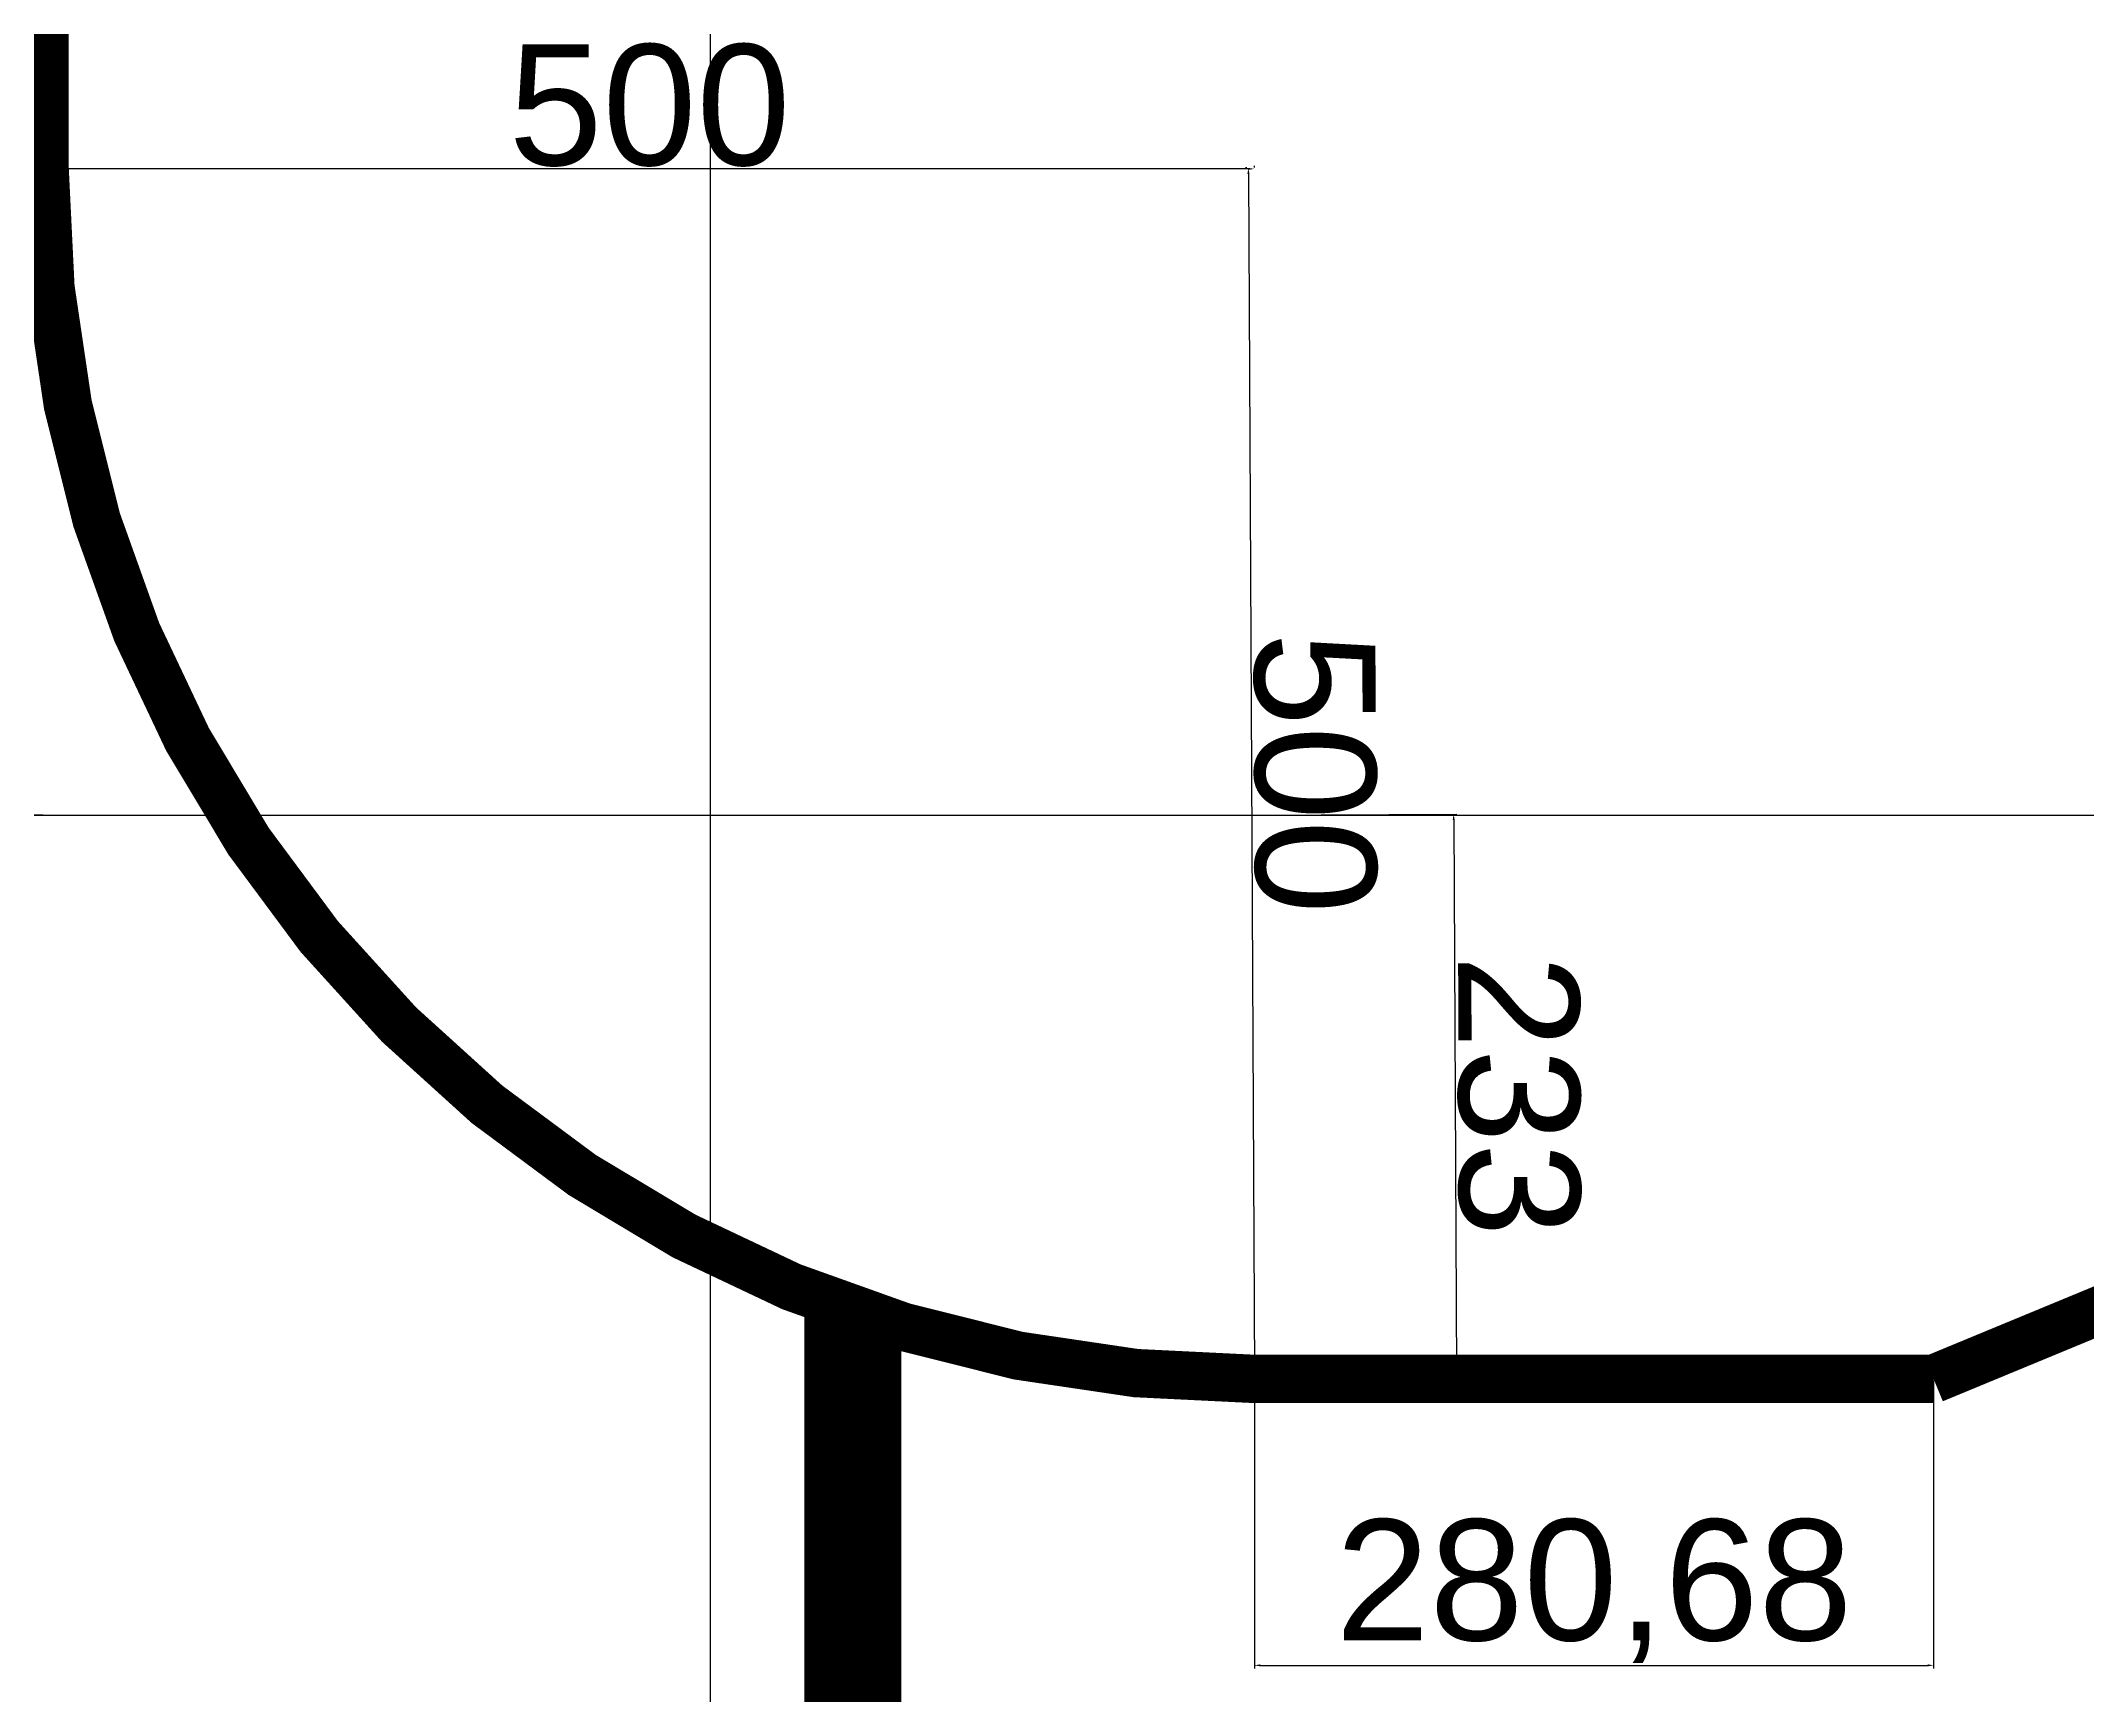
# Model space of a CAD drawing. Header units: millimetres. Extents: x 0 to 6090, y -6000 to 101.
# Drawn here: x 923 to 1769, y -2164 to -1480 of the extents above; entities that cross this region are included whole.
import ezdxf

# ---------------------------------------------------------------- set-up
doc = ezdxf.new("R2010")
doc.units = ezdxf.units.MM
doc.layers.add('high_way', color=7, linetype='Continuous', lineweight=40)
doc.styles.get("Standard").update_dxf_attribs({"font": 'arial.ttf'})
doc.dimstyles.new('ISO-25', dxfattribs={"dimtxt": 2.5, "dimasz": 2.5, "dimexe": 1.25, "dimexo": 0.625, "dimtad": 1, "dimtxsty": 'Standard', "dimcen": 2.5, "dimadec": 0, "dimazin": 0, "dimtfac": 1, "dimtmove": 0, "dimatfit": 3, "dimfxl": 1, "dimarcsym": 0})

# ---------------------------------------------------------------- blocks, each defined once
blk = doc.blocks.new('*U1')
at = {"layer": 'Defpoints'}
blk.add_line((0, 3000), (0, -3000), dxfattribs=at)
blk = doc.blocks.new('*U2')
at = {"layer": 'Defpoints', "color": 0, "linetype": 'ByBlock', "lineweight": -2, "transparency": 16777216}
for p in [(1200, 20), (1200, 10), (1200, 0)]:
    blk.add_blockref('*U1', p, dxfattribs=at)
blk = doc.blocks.new('*U3')
at = {"layer": 'Defpoints'}
blk.add_line((-3000, 0), (3000, 0), dxfattribs=at)
blk = doc.blocks.new('*U4')
at = {"layer": 'Defpoints', "color": 0, "linetype": 'ByBlock', "lineweight": -2, "transparency": 16777216}
for p in [(2.571758278209442e-13, 4200), (10.00000000000026, 4200), (20.00000000000026, 4200), (30.00000000000026, 4200), (40.00000000000026, 4200), (50.00000000000026, 4200), (60.00000000000026, 4200), (70.00000000000026, 4200), (80.00000000000026, 4200), (90.00000000000026, 4200)]:
    blk.add_blockref('*U3', p, dxfattribs=at)
blk = doc.blocks.new('*D35')
at = {"layer": 'Defpoints', "color": 0, "lineweight": -2, "transparency": 16777216}
for p, q in [((925, -1532.375), (925, -1531.75)), ((1422.5, -1533), (927.5, -1533)), ((1425, -1532.375), (1425, -1531.75))]:
    blk.add_line(p, q, dxfattribs=at)
at = {"layer": 'Defpoints', "color": 0, "transparency": 16777216}
for p in [(925, -1533), (925, -1533), (1425, -1533)]:
    blk.add_point(p, dxfattribs=at)
for points in [[(927.5, -1532.583333333333), (927.5, -1533.416666666667), (925, -1533)], [(1422.5, -1532.583333333333), (1422.5, -1533.416666666667), (1425, -1533)]]:
    blk.add_solid(points, dxfattribs=at)
at = {"layer": 'Defpoints', "color": 0, "transparency": 16777216, "insert": (1175, -1506.846350613915), "char_height": 2.5, "attachment_point": 5}
blk.add_mtext('{\\H20x;500}', dxfattribs=at)
blk = doc.blocks.new('*D36')
at = {"layer": 'Defpoints', "color": 0, "lineweight": -2, "transparency": 16777216}
for p, q in [((1421.875007799349, -1532.58645569237), (1421.245852505267, -1532.589598849543)), ((1422.508326342718, -1535.083322934071), (1424.983347470419, -2030.500051995533)), ((1424.375007799349, -2033.003122359037), (1423.745852505267, -2033.00626551621))]:
    blk.add_line(p, q, dxfattribs=at)
at = {"layer": 'Defpoints', "color": 0, "transparency": 16777216}
for p in [(1422.5, -1532.583333333333), (1424.995836906568, -2033.000020798135), (1425, -2033)]:
    blk.add_point(p, dxfattribs=at)
for points in [[(1422.924987809818, -1535.081241361379), (1422.091664875617, -1535.085404506762), (1422.495836906568, -1532.583354131468)], [(1425.400008937519, -2030.497970422841), (1424.566686003318, -2030.502133568225), (1424.995836906568, -2033.000020798135)]]:
    blk.add_solid(points, dxfattribs=at)
at = {"layer": 'Defpoints', "color": 0, "transparency": 16777216, "insert": (1449.899159922332, -1782.661029731168), "char_height": 2.5, "attachment_point": 5, "rotation": 270.28623798259866}
blk.add_mtext('{\\H20x;500}', dxfattribs=at)
blk = doc.blocks.new('*D37')
at = {"layer": 'Defpoints', "color": 0, "lineweight": -2, "transparency": 16777216}
for p, q in [((924.3750000000005, -1533), (826.1633871548415, -1533)), ((827.4133871548415, -1535.5), (827.4133871548416, -1797.500000000001)), ((924.3750000000003, -1800.000000000001), (826.1633871548416, -1800.000000000001))]:
    blk.add_line(p, q, dxfattribs=at)
at = {"layer": 'Defpoints', "color": 0, "transparency": 16777216}
for p in [(925.0000000000005, -1533), (827.4133871548416, -1800.000000000001), (925.0000000000003, -1800.000000000001)]:
    blk.add_point(p, dxfattribs=at)
for points in [[(826.9967204881749, -1535.5), (827.8300538215082, -1535.5), (827.4133871548415, -1533)], [(826.996720488175, -1797.500000000001), (827.8300538215083, -1797.500000000001), (827.4133871548416, -1800.000000000001)]]:
    blk.add_solid(points, dxfattribs=at)
at = {"layer": 'Defpoints', "color": 0, "transparency": 16777216, "insert": (801.2597377687563, -1666.5), "char_height": 2.5, "attachment_point": 5, "rotation": 90}
blk.add_mtext('{\\H20x;267}', dxfattribs=at)
blk = doc.blocks.new('*D38')
at = {"layer": 'Defpoints', "color": 0, "lineweight": -2, "transparency": 16777216}
for p, q in [((1424.456798972406, -1799.996866474008), (1508.586534425784, -1799.575064832168)), ((1507.349084240229, -1802.081300463203), (1508.492209204644, -2030.081363305103)), ((1425.624992144763, -2032.996866474008), (1509.75472759814, -2032.575064832167))]:
    blk.add_line(p, q, dxfattribs=at)
at = {"layer": 'Defpoints', "color": 0, "transparency": 16777216}
for p in [(1423.831806827644, -1800), (1425, -2033), (1508.504743308615, -2032.581331884153)]:
    blk.add_point(p, dxfattribs=at)
for points in [[(1507.765745670071, -1802.079211445875), (1506.932422810387, -1802.083389480531), (1507.336550136259, -1799.581331884153)], [(1508.908870634486, -2030.079274287774), (1508.075547774803, -2030.083452322431), (1508.504743308615, -2032.581331884153)]]:
    blk.add_solid(points, dxfattribs=at)
at = {"layer": 'Defpoints', "color": 0, "transparency": 16777216, "insert": (1534.09102039119, -1915.950121361243), "char_height": 2.5, "attachment_point": 5, "rotation": 270.2872617064701}
blk.add_mtext('{\\H20x;233}', dxfattribs=at)
blk = doc.blocks.new('*D75')
at = {"layer": 'Defpoints', "color": 0, "lineweight": -2, "transparency": 16777216}
for p, q in [((1425, -2033.625), (1425, -2152.605640702939)), ((1705.677191748051, -2033.625), (1705.677191748051, -2152.605640702939)), ((1427.5, -2151.355640702939), (1703.177191748051, -2151.355640702939))]:
    blk.add_line(p, q, dxfattribs=at)
at = {"layer": 'Defpoints', "color": 0, "transparency": 16777216}
for p in [(1425, -2033), (1705.677191748051, -2033), (1705.677191748051, -2151.355640702939)]:
    blk.add_point(p, dxfattribs=at)
for points in [[(1427.5, -2150.938974036273), (1427.5, -2151.772307369606), (1425, -2151.355640702939)], [(1703.177191748051, -2150.938974036273), (1703.177191748051, -2151.772307369606), (1705.677191748051, -2151.355640702939)]]:
    blk.add_solid(points, dxfattribs=at)
at = {"layer": 'Defpoints', "color": 0, "transparency": 16777216, "insert": (1565.338595874025, -2120.682891726131), "char_height": 2.5, "attachment_point": 5}
blk.add_mtext('{\\H20x;280,68}', dxfattribs=at)

msp = doc.modelspace()

# ---------------------------------------------------------------- linework, layer by layer
at = {"layer": 'high_way', "const_width": 20}
for points in [[(924.9999999999998, -1533), (924.9999999999998, -1426.000000000001, -0.4142135623730951), (1425, -926.0000000000011), (4376, -926.0000000000011, -0.4142135623730955), (4876, -1426), (4876, -1808)], [(924.9999999999999, -1426.000000000001), (925, -1533, 0.4142135623730951), (1425, -2033), (1705.677191748051, -2033)]]:
    msp.add_lwpolyline(points, format="xyb", dxfattribs=at)
at = {"layer": 'high_way'}
for points, const_width in [([(1705.677191748051, -2033), (1854.584795704479, -1971.396249795842)], 20), ([(1259, -2403), (1259, -2004.639692986076)], 40)]:
    msp.add_lwpolyline(points, dxfattribs=dict(at, const_width=const_width))

# ---------------------------------------------------------------- block references
at = {"layer": 'Defpoints'}
for name, p in [('*U2', (0, -3000)), ('*U4', (3000, -6000))]:
    msp.add_blockref(name, p, dxfattribs=at)

# ---------------------------------------------------------------- dimensions: what is measured, and where the dimension line sits
dim = msp.add_linear_dim(base=(925, -1533), p1=(1425, -1533), p2=(925, -1533), text='{\\H20x;<>}', dimstyle='ISO-25', dxfattribs=at)
dim.commit()
dim.dimension.update_dxf_attribs({"geometry": '*D35', "text_midpoint": (1175, -1506.846350613915)})
dim = msp.add_linear_dim(base=(827.4133871548416, -1800.000000000001), p1=(925, -1533), p2=(924.9999999999999, -1800), angle=90, text='{\\H20x;<>}', dimstyle='ISO-25', dxfattribs=at)
dim.commit()
dim.dimension.update_dxf_attribs({"geometry": '*D37', "text_midpoint": (801.2597377687563, -1666.5)})
for p1, distance, text, picture, middle in [((1422.5, -1532.583333333333), -0.004163145383716835, '{\\H20x;500}', '*D36', (1449.899159922332, -1782.661029731168)), ((1423.831806827644, -1800), 83.50579284114903, '{\\H20x;<>}', '*D38', (1534.09102039119, -1915.950121361243))]:
    dim = msp.add_aligned_dim(p1=p1, p2=(1425, -2033), distance=distance, text=text, dimstyle='ISO-25', dxfattribs=at)
    dim.commit()
    dim.dimension.update_dxf_attribs({"geometry": picture, "text_midpoint": middle})
dim = msp.add_linear_dim(base=(1705.677191748051, -2151.355640702939), p1=(1425, -2033), p2=(1705.677191748051, -2033), text='{\\H20x;<>}', dimstyle='ISO-25', dxfattribs=at)
dim.commit()
dim.dimension.update_dxf_attribs({"geometry": '*D75', "text_midpoint": (1565.338595874025, -2151.355640702939), "dimtype": 160})

doc.saveas('drawing.dxf')
